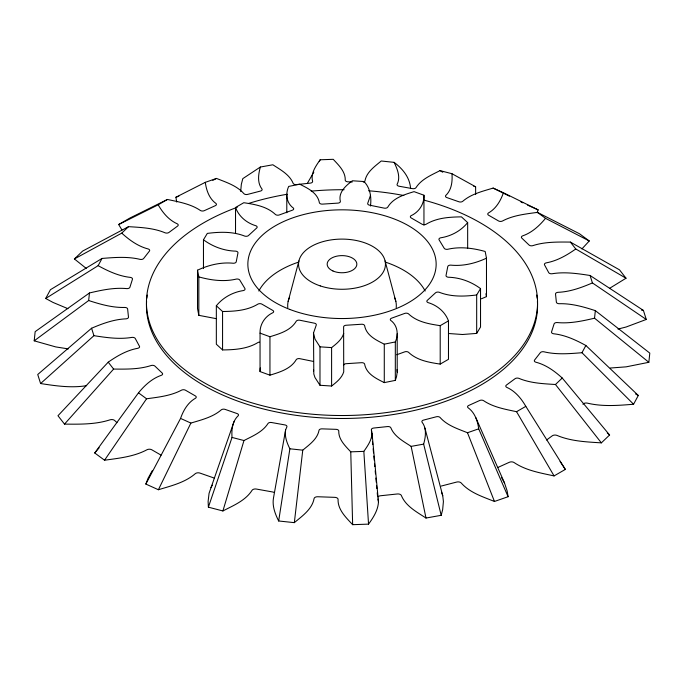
<?xml version="1.0" encoding="UTF-8"?>
<svg xmlns="http://www.w3.org/2000/svg" width="684" height="684" viewBox="0 0 684 684"><rect width="100%" height="100%" fill="white"/><g stroke="black" fill="none" stroke-linecap="round" stroke-linejoin="round"><path stroke-width="1.03" d="M313.161 361.374L300.105 358.732A2.839 1.642 0 0 0 296.326 359.536C290.803 368.992 279.722 372.147 269.949 375.174L260.048 371.583L260.048 333.142C259.689 324.301 265.016 316.299 273.01 312.631A2.839 1.642 0 0 0 272.617 310.322L262.083 304.243A2.839 1.642 0 0 0 258.082 304.021C247.437 310.545 234.715 311.365 222.565 311.502L216.341 305.782C223.078 297.454 232.876 292.171 243.427 290.555A2.839 1.642 0 0 0 244.812 288.374L239.896 280.26A2.839 1.642 0 0 0 236.459 279.055C223.959 282.005 211.04 280.295 198.83 276.892L197.522 270.189C208.697 264.982 221 261.998 233.372 263.254A2.839 1.642 0 0 0 236.262 261.639L237.929 253.089A2.839 1.642 0 0 0 235.741 251.139C224.053 250.848 212.818 246.685 203.464 239.776L207.32 233.398C219.838 231.808 232.885 231.389 244.838 236.134A2.839 1.642 0 0 0 248.651 235.399L256.577 228.114A2.839 1.642 0 0 0 256.064 225.814C246.856 223.112 238.878 216.614 235.527 207.491L243.795 202.712C254.995 204.413 267.008 206.397 275.541 214.571A2.839 1.642 0 0 0 279.525 214.862L292.136 210.287A2.839 1.642 0 0 0 293.41 208.09C286.374 203.097 285.288 193.846 288.682 186.433L299.72 184.201C307.809 188.254 317.701 192.871 319.411 202.84A2.839 1.642 0 0 0 322.78 204.097L337.58 203.139A2.839 1.642 0 0 0 340.384 201.472C338.016 192.307 345.907 185.62 352.397 180.773L364.016 181.534C370.386 188.066 371.523 197.308 370.497 206.021M260.048 371.583L260.271 367.941M370.497 195.342L367.753 203.251A2.839 1.642 0 0 0 369.839 205.234L383.895 208.073A2.839 1.642 0 0 0 387.674 207.278C393.197 197.813 404.278 194.666 414.051 191.64L423.952 195.231C424.311 204.063 418.984 212.074 410.99 215.734A2.839 1.642 0 0 0 411.383 218.051L421.917 224.13A2.839 1.642 0 0 0 425.918 224.352C436.563 217.828 449.285 217.008 461.435 216.871L467.659 222.591L467.659 248.215M467.659 222.591C460.922 230.91 451.124 236.202 440.573 237.818A2.839 1.642 0 0 0 439.188 239.998L444.104 248.112A2.839 1.642 0 0 0 447.541 249.318C460.041 246.368 472.96 248.078 485.17 251.473L486.478 258.184C475.303 263.391 463 266.375 450.628 265.118A2.839 1.642 0 0 0 447.738 266.734L446.071 275.284A2.839 1.642 0 0 0 448.259 277.234C459.947 277.516 471.182 281.688 480.536 288.597L476.68 294.966C464.162 296.565 451.115 296.984 439.162 292.239A2.839 1.642 0 0 0 435.349 292.974L427.423 300.25A2.839 1.642 0 0 0 427.936 302.559C437.144 305.261 445.122 311.759 448.473 320.882L440.205 325.661C429.005 323.959 416.992 321.976 408.459 313.802A2.839 1.642 0 0 0 404.475 313.503L391.864 318.086A2.839 1.642 0 0 0 390.59 320.283C397.626 325.276 398.712 334.519 395.318 341.94L384.28 344.172C376.191 340.119 366.299 335.502 364.589 325.533A2.839 1.642 0 0 0 361.22 324.267L346.42 325.233A2.839 1.642 0 0 0 343.616 326.901L343.719 371.891C341.863 378.03 336.468 382.236 331.603 386.032L319.984 385.28L314.991 377.551L313.811 374.028L313.503 333.031L316.247 325.122A2.839 1.642 0 0 0 314.161 323.139L300.105 320.292A2.839 1.642 0 0 0 296.326 321.095C290.803 330.552 279.722 333.707 269.949 336.733L260.048 333.142M313.503 371.472L313.631 369.933M240.683 191.435L241.332 184.355L242.803 178.635L260.356 167.033L272.865 164.776C280.423 169.752 289.58 174.54 293.154 183.346A2.839 1.642 0 0 0 296.565 184.577L310.168 183.141A2.839 1.642 0 0 0 312.597 181.294C310.459 173.394 315.88 165.93 320.163 159.774L333.236 159.321C338.597 165.1 345.582 171.641 345.24 180.148A2.839 1.642 0 0 0 348.036 181.816L352.286 181.97M497.884 467.463L509.221 462.333A3.454 1.992 0 0 1 514.094 462.546C525.893 470.524 540.403 472.943 554.074 475.919L565.335 469.412L525.816 406.356L516.548 411.7C505.296 409.263 493.352 407.271 483.639 400.704A2.839 1.642 0 0 0 479.629 400.525L468.745 405.45A2.839 1.642 0 0 0 468.078 407.741C474.799 412.546 477.663 420.942 478.697 428.825L467.488 432.741C457.87 428.868 447.156 425.516 440.094 417.505A2.839 1.642 0 0 0 436.272 416.787L423.661 420.062A2.839 1.642 0 0 0 422.062 422.19C426.936 428.406 425.619 437.059 423.644 444.13L411.135 446.378C403.577 441.402 394.42 436.623 390.846 427.808A2.839 1.642 0 0 0 387.435 426.577L373.832 428.022A2.839 1.642 0 0 0 371.403 429.868C373.541 437.76 368.12 445.233 363.837 451.38L368.539 524.124L352.645 524.679C346.138 517.66 337.648 509.717 338.067 499.371A3.454 1.992 0 0 0 334.664 497.345L317.889 496.755A3.454 1.992 0 0 0 314.093 498.533C312.126 509.255 302.174 516.078 294.334 522.644L278.67 520.986C275.156 514.009 272.129 506.117 273.455 498.191L285.587 430.039L286.861 426.919A2.839 1.642 0 0 0 284.835 424.909L271.633 422.532A2.839 1.642 0 0 0 267.991 423.516C262.579 432.031 252.601 436.076 243.974 440.539L232.03 437.435C231.457 429.894 232.321 421.216 238.169 415.769A2.839 1.642 0 0 0 237.032 413.546L225.198 409.417A2.839 1.642 0 0 0 221.257 409.87C212.758 417.206 201.387 419.882 190.879 423.08L180.567 418.411C183.338 410.434 187.938 402.474 195.513 398.225A2.839 1.642 0 0 0 195.333 395.908L185.552 390.256A2.839 1.642 0 0 0 181.534 390.154C170.82 395.874 158.423 397.147 146.564 398.781L138.484 392.83L94.734 452.979L104.549 460.212C118.956 458.229 134.021 456.681 147.034 449.73A3.454 1.992 0 0 1 151.916 449.858L161.056 455.134M372.019 433.058L378.474 501.859C378.064 510.204 373.336 517.566 368.539 524.124M68.332 348.908L55.78 346.925L34.2 340.829L35.158 331.654L89.459 292.974C101.625 290.101 114.16 287.408 126.728 288.605A2.839 1.642 0 0 0 129.926 287.203L132.422 279.346A2.839 1.642 0 0 0 130.293 277.379C118.811 276.131 108.14 271.155 98.128 265.666L45.691 298.481L53.01 302.431L67.947 308.689M34.2 340.829L88.663 300.524L89.459 292.974M595.337 310.639L649.8 353.115L648.842 362.298L594.541 318.188L595.337 310.639C583.691 306.859 571.61 303.38 559.247 303.713A2.839 1.642 0 0 1 556.366 302.097L555.528 294.12A2.839 1.642 0 0 1 558.058 292.316C570.046 291.829 581.503 287.588 592.429 282.928L646.269 319.454L626.125 327.003L617.968 329.081M285.587 430.039C284.493 436.563 286.989 443.052 289.879 448.798L278.67 520.986M294.334 522.644L302.764 450.166C309.219 444.762 317.41 439.145 319.026 430.322A2.839 1.642 0 0 1 322.155 428.859L335.964 429.338A2.839 1.642 0 0 1 338.76 431.005C338.418 439.521 345.403 446.062 350.764 451.842L352.645 524.679M475.645 194.572L475.619 186.766L451.97 173.719L440.026 170.615C431.399 175.078 421.421 179.123 416.009 187.638A2.839 1.642 0 0 1 412.366 188.622L399.165 186.245A2.839 1.642 0 0 1 397.139 184.244C400.798 177.173 397.31 168.939 394.121 162.356L381.236 160.996C374.781 166.4 366.59 172.017 364.974 180.841A2.839 1.642 0 0 1 363.298 182.166M397.207 333.766L397.207 372.199L396.506 376.798L395.318 380.381L384.28 382.613C376.191 378.551 366.299 373.943 364.589 363.974A2.839 1.642 0 0 0 361.22 362.708L346.42 363.674A2.839 1.642 0 0 0 343.616 365.333M260.356 167.033C258.381 174.104 257.064 182.748 261.938 188.964A2.839 1.642 0 0 1 260.339 191.101L247.728 194.376A2.839 1.642 0 0 1 243.906 193.649C236.844 185.646 226.13 182.295 216.512 178.421L205.303 182.337L175.908 197.231L176.694 202.037M377.944 496.96A3.454 1.992 0 0 1 380.68 495.738L397.207 493.985A3.454 1.992 0 0 1 401.346 495.481C405.689 506.186 416.812 512 425.995 518.044L441.197 515.308L442.668 509.589L443.412 501.5L442.736 495.729L424.909 428.013M288.144 301.49L298.917 260.912M234.133 421.353L209.065 493.318L208.116 501.398L208.381 507.177L222.898 510.957L243.974 440.539M343.719 333.45C341.863 339.589 336.468 343.804 331.603 347.6L319.984 346.839L314.991 339.11L313.503 333.031M208.381 507.177L232.03 437.435M214.468 478.15L200.087 473.131A3.454 1.992 0 0 0 195.291 473.679C184.971 482.596 171.154 485.854 158.389 489.735L145.854 484.067L147.992 478.415L152.267 470.695M451.97 173.719C452.543 181.269 451.679 189.947 445.831 195.385A2.839 1.642 0 0 0 446.968 197.616L458.802 201.746A2.839 1.642 0 0 0 462.743 201.293C471.242 193.957 482.613 191.272 493.121 188.083L503.433 192.751C500.662 200.728 496.062 208.688 488.487 212.938A2.839 1.642 0 0 0 488.667 215.255L498.448 220.898A2.839 1.642 0 0 0 502.466 221.009C513.18 215.28 525.577 214.015 537.436 212.373L579.451 233.731L589.266 240.965L581.913 248.925M537.077 212.707L538.146 209.885L503.433 192.751M319.308 161.604L320.163 159.774M158.389 489.735L190.879 423.08M307.586 182.927L313.836 172.12M145.854 484.067L180.567 418.411M45.691 298.481L50.428 289.708L102.027 258.441C114.63 257.423 127.592 256.355 140.015 259.356A2.839 1.642 0 0 0 143.708 258.432L149.386 251.148A2.839 1.642 0 0 0 148.129 248.95C138.04 246.351 129.362 240.05 121.752 233.133L74.402 258.945L86.227 268.41M98.128 265.666L102.027 258.441M546.601 439.992L552.176 435.879A3.454 1.992 0 0 1 556.998 435.417C570.96 441.291 586.436 441.915 601.364 442.864L609.598 434.998L562.248 378.03C554.639 371.113 545.96 364.811 535.871 362.212A2.839 1.642 0 0 1 534.614 360.006L540.292 352.73A2.839 1.642 0 0 1 543.985 351.807C556.408 354.808 569.37 353.739 581.973 352.713L585.872 345.497C575.86 340.008 565.189 335.032 553.707 333.783A2.839 1.642 0 0 1 551.578 331.817L554.074 323.959A2.839 1.642 0 0 1 557.272 322.557C569.84 323.746 582.375 321.061 594.541 318.188M582.922 404.253A3.454 1.992 0 0 1 587.411 403.141C602.501 406.783 618.25 405.484 633.572 404.244L638.309 395.472L585.872 345.497M210.946 487.632L212.314 485.153M449.345 333.57L462.512 334.502L476.68 333.407L480.536 327.037L480.536 288.597M104.549 460.212L146.564 398.781M138.484 392.83C144.615 385.366 152.087 378.474 161.373 375.294A2.839 1.642 0 0 0 162.151 373.019L154.994 366.179A2.839 1.642 0 0 0 151.138 365.521C139.083 369.446 126.155 369.18 113.612 369.069L64.51 424.114L57.978 415.735L108.234 362.169C117.135 355.928 126.891 350.268 137.723 348.31A2.839 1.642 0 0 0 139.425 346.207L135.312 338.58A2.839 1.642 0 0 0 131.841 337.409C119.255 339.503 106.413 337.622 93.93 335.673L40.595 383.536L37.731 374.499L91.57 328.234C102.497 323.575 113.954 319.325 125.942 318.847A2.839 1.642 0 0 0 128.472 317.034L127.634 309.065A2.839 1.642 0 0 0 124.753 307.449C112.39 307.783 100.309 304.303 88.663 300.524M94.734 452.979L99.146 447.789M589.266 240.965L545.516 218.333C539.385 225.788 531.913 232.688 522.627 235.869A2.839 1.642 0 0 0 521.849 238.143L529.006 244.975A2.839 1.642 0 0 0 532.862 245.633C544.917 241.708 557.845 241.982 570.388 242.085L619.49 269.829L626.022 278.217L609.589 288.332M74.402 258.945L82.636 251.079L128.532 226.661C140.819 227.439 153.558 227.952 165.049 232.791A2.839 1.642 0 0 0 169.008 232.406L177.541 226.122A2.839 1.642 0 0 0 177.242 223.805C168.811 220.086 162.681 212.638 158.184 204.807L118.665 224.532L121.966 229.995M121.752 233.133L128.532 226.661M525.816 406.356C521.319 398.524 515.189 391.077 506.759 387.358A2.839 1.642 0 0 1 506.459 385.041L514.992 378.756A2.839 1.642 0 0 1 518.951 378.372C530.442 383.202 543.181 383.724 555.468 384.502L562.248 378.03M626.022 278.217L575.766 248.985C566.865 255.235 557.109 260.895 546.277 262.853A2.839 1.642 0 0 0 544.575 264.956L548.688 272.574A2.839 1.642 0 0 0 552.159 273.745C564.745 271.659 577.587 273.54 590.07 275.49L643.405 310.416L646.269 319.454M118.665 224.532L129.926 218.034L167.452 199.454C178.704 201.9 190.648 203.892 200.361 210.458A2.839 1.642 0 0 0 204.371 210.629L215.255 205.704A2.839 1.642 0 0 0 215.922 203.422C209.201 198.617 206.337 190.212 205.303 182.337M158.184 204.807L167.452 199.454M396.711 354.757L404.475 351.944A2.839 1.642 0 0 1 408.459 352.234C416.992 360.408 429.005 362.4 440.205 364.093L448.473 359.322L448.473 320.882M212.792 180.362L216.512 178.421M222.898 510.957C233.381 505.527 245.505 500.62 252.08 490.274A3.454 1.992 0 0 1 256.5 489.077L272.548 491.958A3.454 1.992 0 0 1 274.096 492.471M481.408 298.788L486.478 296.625L486.478 258.184M175.908 197.231L178.832 196.214M441.214 486.067L456.544 482.092A3.454 1.992 0 0 1 461.187 482.964C469.763 492.694 482.776 496.772 494.464 501.466L508.092 496.712L507.152 490.958L504.518 482.998L475.765 417.531M648.842 362.298L626.142 366.846L610.265 368.035M86.654 385.648C71.358 388.187 55.763 385.904 40.595 383.536M350.764 451.842L363.837 451.38M216.341 305.782L216.341 344.223L222.565 349.934C234.715 349.806 247.437 348.977 258.082 342.453A2.839 1.642 0 0 1 259.424 342.103M64.51 424.114C79.746 424.251 95.452 424.576 110.107 419.805A3.454 1.992 0 0 1 114.792 420.609L116.964 422.678M289.879 448.798L302.764 450.166M216.289 318.667L198.83 315.333L197.522 308.621L197.522 270.189M641.472 310.108L643.405 310.416M473.679 186.262L475.619 186.766M527.535 205.089L538.146 209.885M493.121 188.083L509.366 196.146M520.832 201.84L522.747 202.789M635.564 393.984L638.309 395.472M440.026 170.615L442.77 172.231M537.436 212.373L545.516 218.333M607.255 432.921L609.598 434.998M394.121 162.356C402.679 168.794 409.784 177.37 410.588 188.442M581.973 352.713L633.572 404.244M560.085 461.495L565.335 469.412M555.468 384.502L601.364 442.864M570.388 242.085L575.766 248.985M108.234 362.169L113.612 369.069M516.548 411.7L554.074 475.919M501.466 477.483L504.518 482.998M478.697 428.825L508.092 496.712M467.488 432.741L494.464 501.466M441.616 492.318L442.736 495.729M590.07 275.49L592.429 282.928M91.57 328.234L93.93 335.673M385.083 260.912L395.856 301.49M423.644 444.13L441.197 515.308M411.135 446.378L425.995 518.044M485.914 293.744L486.478 296.625M377.91 498.952L378.474 501.859M371.403 429.868L371.592 431.963M371.788 434.058L372.182 438.247M372.472 441.394L372.763 444.54M373.148 448.73L373.541 452.919M373.832 456.066L374.225 460.255M374.516 463.401L374.806 466.548M375.191 470.737L375.482 473.884M375.875 478.073L376.26 482.263M376.559 485.409L376.85 488.556M377.235 492.745L377.525 495.891M397.053 369.514L397.207 372.199M476.68 294.966L476.68 333.407M440.205 325.661L440.205 364.093M423.952 195.231L423.952 225.121M395.318 341.94L395.318 380.381M384.28 344.172L384.28 382.613M331.603 347.6L331.603 386.032M319.984 346.839L319.984 385.28M286.793 194.607L286.793 212.758M269.949 336.733L269.949 375.174M235.527 207.491L235.527 233.116M222.565 311.502L222.565 349.934M203.464 239.776L203.464 268.598M198.83 276.892L198.83 315.333M537.41 301.362A195.547 112.894 0 0 1 342 418.48A195.547 112.894 0 0 1 146.59 301.362M146.872 298.198A195.547 112.894 0 0 1 147.308 295.043M536.692 295.043A195.547 112.894 0 0 1 537.128 298.198M423.67 200.044A195.547 112.894 0 0 1 500.876 368.445A195.547 112.894 0 0 1 199.831 380.142A195.547 112.894 0 0 1 237.262 207.286M248.882 203.345A195.547 112.894 0 0 1 287.28 194.239M311.203 191.135A195.547 112.894 0 0 1 344.129 189.733M368.582 190.776A195.547 112.894 0 0 1 403.842 195.521M394.471 297.463A54.318 31.361 0 0 1 396.198 307.629M287.802 307.629A54.318 31.361 0 0 1 289.529 297.463M258.834 291.016A86.911 50.18 0 0 1 298.549 262.126M385.451 262.126A86.911 50.18 0 0 1 425.166 291.016M289.691 309.382A94.153 54.361 0 0 0 435.947 267.743A94.153 54.361 0 0 0 300.361 215.434A94.153 54.361 0 0 0 289.691 309.382M320.274 285.912A43.451 25.086 0 0 0 385.451 264.186A43.451 25.086 0 0 0 320.274 242.461A43.451 25.086 0 0 0 320.274 285.912M332.963 270.984A14.843 8.576 0 0 0 356.723 265.307A14.843 8.576 0 0 0 336.314 256.269A14.843 8.576 0 0 0 332.963 270.984"/></g></svg>
